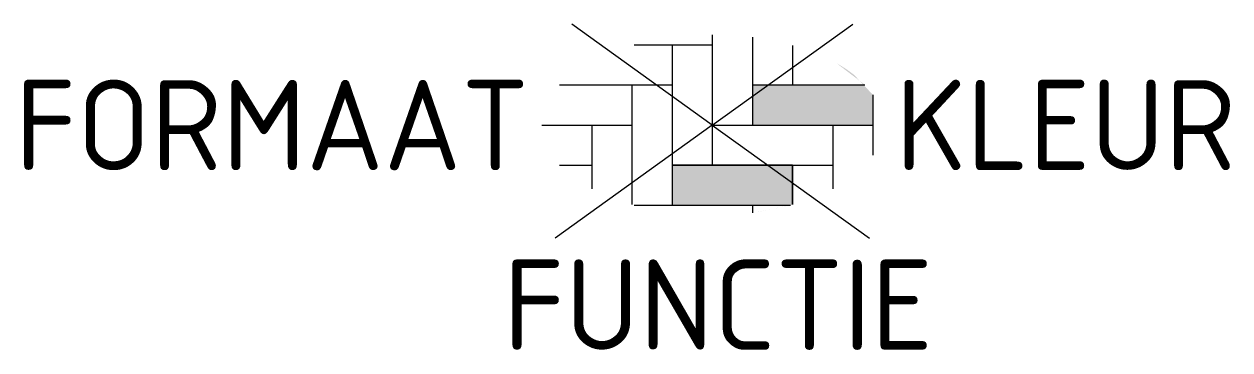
# Model space of a CAD drawing. Extents: x -13.7 to 10.3, y -4.5 to 2.
import ezdxf
from ezdxf.enums import TextEntityAlignment as Align

# ---------------------------------------------------------------- set-up
doc = ezdxf.new("R2010")
doc.units = 0
doc.styles.add('NLCS-ISO', font='NLCS-ISO.ttf')

msp = doc.modelspace()

# ---------------------------------------------------------------- hatches: boundary and pattern name
h = msp.add_hatch(color=7)
edge = h.paths.add_edge_path()
edge.add_ellipse((0, 0), major_axis=(-3.395, 0), ratio=0.530207, start_angle=117.266, end_angle=118.1184)
edge.add_line((1.6, -1.588), (1.6, -0.8))
edge.add_line((1.6, -0.8), (0, -0.8))
edge.add_line((0, -0.8), (-0.8, -0.8))
edge.add_line((-0.8, -0.8), (-0.8, -1.6))
edge.add_line((-0.8, -1.6), (0, -1.6))
edge.add_line((0, -1.6), (1.555, -1.6))
edge = h.paths.add_edge_path()
edge.add_ellipse((0, 0), major_axis=(-3.395, 0), ratio=0.530207, start_angle=199.5088, end_angle=206.3878)
edge.add_line((3.041, 0.8), (0.8, 0.8))
edge.add_line((0.8, 0.8), (0.8, 0))
edge.add_line((0.8, 0), (3.2, 0))
edge.add_line((3.2, 0), (3.2, 0.601))

# ---------------------------------------------------------------- linework, layer by layer
for p, q in [((0, 0), (-2.796, 2.013)), ((0, 0), (2.796, 2.013)), ((0, 1.8), (0, 0)), ((0.8, 1.749), (0.8, 0)), ((-1.555, 1.6), (0, 1.6)), ((-0.8, 1.6), (-0.8, 0)), ((1.6, 1.588), (1.6, 0.8)), ((-3.041, 0.8), (-0.8, 0.8)), ((-1.6, 0.8), (-1.6, 0)), ((0.8, 0.8), (3.041, 0.8)), ((3.2, 0.601), (3.2, 0)), ((-3.395, 0), (-1.6, 0)), ((-2.4, 0), (-2.4, -1.273)), ((-1.6, 0), (-1.6, -1.588)), ((-0.8, 0), (-0.8, -1.6)), ((0, 0), (3.2, 0)), ((0, 0), (0, -0.8)), ((2.4, 0), (2.4, -1.273)), ((3.2, 0), (3.2, -0.601)), ((0, 0), (-3.129, -2.253)), ((0, 0), (3.129, -2.253)), ((-3.041, -0.8), (-2.4, -0.8)), ((-0.8, -0.8), (0, -0.8)), ((0, -0.8), (2.4, -0.8)), ((1.6, -0.8), (1.6, -1.585)), ((-1.555, -1.6), (0, -1.6)), ((0, -1.6), (1.555, -1.6)), ((0.8, -1.6), (0.8, -1.749))]:
    msp.add_line(p, q)
at = {"flags": 128}
msp.add_lwpolyline([(1.6, -1.588), (1.6, -0.8), (0, -0.8), (-0.8, -0.8), (-0.8, -1.6), (0, -1.6), (1.555, -1.6)], dxfattribs=at)

# ---------------------------------------------------------------- texts
at = {"style": 'NLCS-ISO'}
msp.add_attdef('FORMAAT', text='LG', height=1.8, dxfattribs=at).set_placement((-3.645, 0), align=Align.MIDDLE_RIGHT)
msp.add_attdef('KLEUR', text='G', height=1.8, dxfattribs=at).set_placement((3.645, 0), align=Align.MIDDLE_LEFT)
at = {"style": 'NLCS-ISO', "flags": 1}
msp.add_attdef('FUNCTIE', text='', height=1.8, dxfattribs=at).set_placement((0.116, -3.585), align=Align.MIDDLE_CENTER)

doc.saveas('drawing.dxf')
